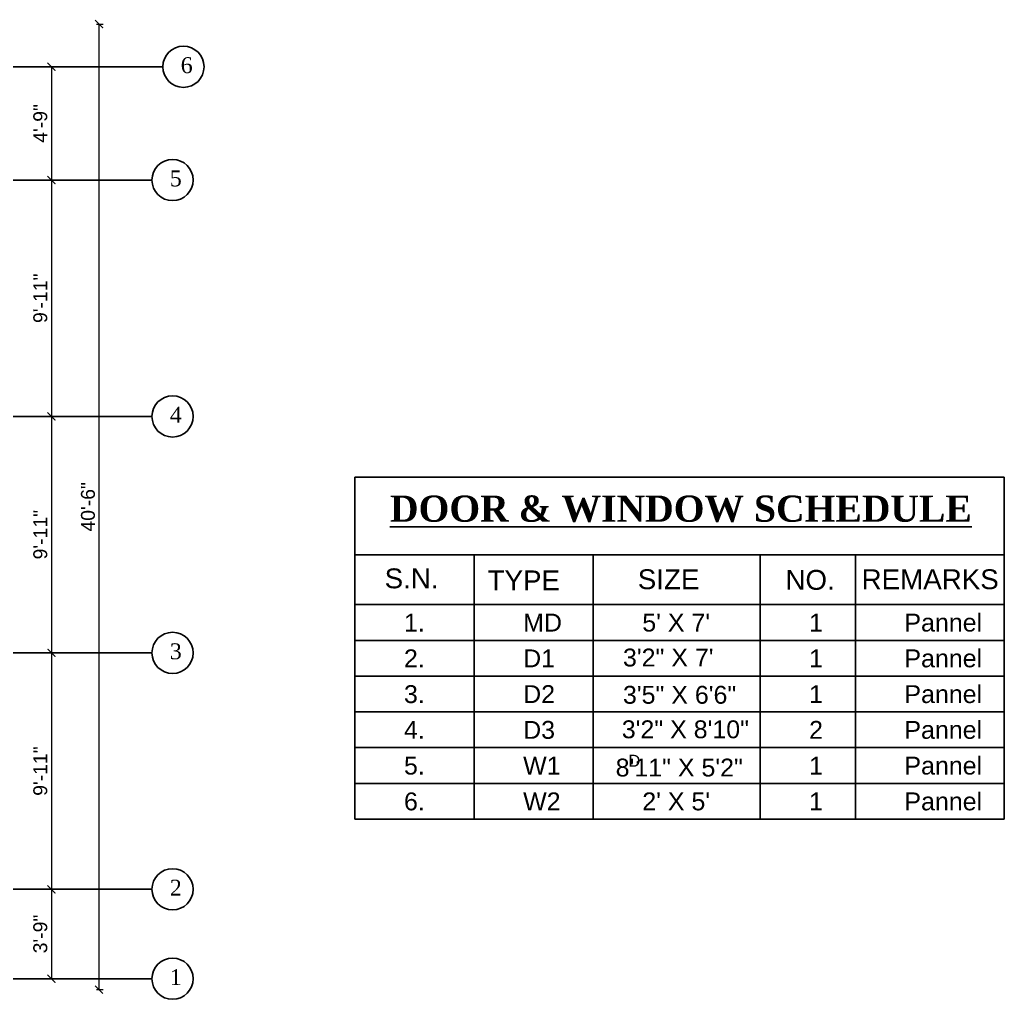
# Model space of a CAD drawing. Header units: inches. Extents: x -6800 to 96653, y -25814 to 17379.
# Drawn here: x 39944.4 to 40440.2, y 1888.5 to 2381.6 of the extents above; entities that cross this region are included whole.
import ezdxf

# ---------------------------------------------------------------- set-up
doc = ezdxf.new("R2010")
doc.units = ezdxf.units.IN
doc.header["$MEASUREMENT"] = 0
doc.header["$PDMODE"] = 34
doc.linetypes.add('CENTER2', pattern=[28.575, 19.05, -3.175, 3.175, -3.175])
doc.layers.add('dimension', color=50, linetype='Continuous', lineweight=20)
doc.layers.add('dimension @ 1', color=50, linetype='Continuous', lineweight=20)
doc.layers.add('grid', color=251, linetype='Continuous')
doc.styles.get("Standard").update_dxf_attribs({"font": 'arial.ttf'})
doc.dimstyles.get("Standard").update_dxf_attribs({"dimtxt": 7, "dimasz": 4, "dimexe": 2, "dimexo": 2, "dimgap": 2, "dimtad": 1, "dimdec": 0, "dimzin": 0, "dimdsep": 46, "dimlunit": 4, "dimtxsty": 'Standard', "dimblk": 'ARCHTICK', "dimcen": 0.25, "dimclrd": 256, "dimclre": 256, "dimclrt": 256, "dimadec": 0, "dimazin": 0, "dimtfac": 1, "dimtdec": 0, "dimtofl": 0, "dimtmove": 0, "dimatfit": 3, "dimfxl": 1, "dimfxlon": 1, "dimtolj": 1, "dimtzin": 0, "dimlwd": -1, "dimlwe": -1, "dimarcsym": 1})

# ---------------------------------------------------------------- blocks, each defined once
blk = doc.blocks.new('_ArchTick')
at = {"color": 0, "linetype": 'ByBlock', "const_width": 0.15}
blk.add_lwpolyline([(-0.5, -0.5), (0.5, 0.5)], dxfattribs=at)
blk = doc.blocks.new('*D518')
at = {"layer": 'Defpoints', "color": 0, "transparency": 16777216}
for p in [(39960.37, 2357.86), (39960.37, 2300.86), (39960.37, 2300.86)]:
    blk.add_point(p, dxfattribs=at)
at = {"layer": 'dimension', "transparency": 16777216}
for p, q in [((39960.37, 2357.86), (39962.37, 2357.86)), ((39960.37, 2357.86), (39960.37, 2300.86)), ((39960.37, 2300.86), (39962.37, 2300.86))]:
    blk.add_line(p, q, dxfattribs=at)
at = {"layer": 'dimension', "transparency": 16777216, "xscale": 4, "yscale": 4, "zscale": 4}
for p, rotation in [((39960.37, 2357.86), 90), ((39960.37, 2300.86), 270)]:
    blk.add_blockref('_ArchTick', p, dxfattribs=dict(at, rotation=rotation))
at = {"layer": 'dimension', "transparency": 16777216, "insert": (39954.8, 2329.36), "char_height": 7, "attachment_point": 5, "rotation": 90}
blk.add_mtext('\\A1;4\'-9"', dxfattribs=at)
blk = doc.blocks.new('*D517')
at = {"layer": 'Defpoints', "color": 0, "transparency": 16777216}
for p in [(39960.37, 2300.86), (39960.37, 2181.86), (39960.37, 2181.86)]:
    blk.add_point(p, dxfattribs=at)
at = {"layer": 'dimension', "transparency": 16777216}
for p, q in [((39960.37, 2300.86), (39962.37, 2300.86)), ((39960.37, 2300.86), (39960.37, 2181.86)), ((39960.37, 2181.86), (39962.37, 2181.86))]:
    blk.add_line(p, q, dxfattribs=at)
at = {"layer": 'dimension', "transparency": 16777216, "xscale": 4, "yscale": 4, "zscale": 4}
for p, rotation in [((39960.37, 2300.86), 90), ((39960.37, 2181.86), 270)]:
    blk.add_blockref('_ArchTick', p, dxfattribs=dict(at, rotation=rotation))
at = {"layer": 'dimension', "transparency": 16777216, "insert": (39954.8, 2241.36), "char_height": 7, "attachment_point": 5, "rotation": 90}
blk.add_mtext('\\A1;9\'-11"', dxfattribs=at)
blk = doc.blocks.new('*D516')
at = {"layer": 'Defpoints', "color": 0, "transparency": 16777216}
for p in [(39960.37, 2181.86), (39960.37, 2062.86), (39960.37, 2062.86)]:
    blk.add_point(p, dxfattribs=at)
at = {"layer": 'dimension', "transparency": 16777216}
for p, q in [((39960.37, 2181.86), (39962.37, 2181.86)), ((39960.37, 2181.86), (39960.37, 2062.86)), ((39960.37, 2062.86), (39962.37, 2062.86))]:
    blk.add_line(p, q, dxfattribs=at)
at = {"layer": 'dimension', "transparency": 16777216, "xscale": 4, "yscale": 4, "zscale": 4}
for p, rotation in [((39960.37, 2181.86), 90), ((39960.37, 2062.86), 270)]:
    blk.add_blockref('_ArchTick', p, dxfattribs=dict(at, rotation=rotation))
at = {"layer": 'dimension', "transparency": 16777216, "insert": (39954.8, 2122.36), "char_height": 7, "attachment_point": 5, "rotation": 90}
blk.add_mtext('\\A1;9\'-11"', dxfattribs=at)
blk = doc.blocks.new('*D515')
at = {"layer": 'Defpoints', "color": 0, "transparency": 16777216}
for p in [(39960.37, 2062.86), (39960.37, 1943.86), (39960.37, 1943.86)]:
    blk.add_point(p, dxfattribs=at)
at = {"layer": 'dimension', "transparency": 16777216}
for p, q in [((39960.37, 2062.86), (39962.37, 2062.86)), ((39960.37, 2062.86), (39960.37, 1943.86)), ((39960.37, 1943.86), (39962.37, 1943.86))]:
    blk.add_line(p, q, dxfattribs=at)
at = {"layer": 'dimension', "transparency": 16777216, "xscale": 4, "yscale": 4, "zscale": 4}
for p, rotation in [((39960.37, 2062.86), 90), ((39960.37, 1943.86), 270)]:
    blk.add_blockref('_ArchTick', p, dxfattribs=dict(at, rotation=rotation))
at = {"layer": 'dimension', "transparency": 16777216, "insert": (39954.8, 2003.36), "char_height": 7, "attachment_point": 5, "rotation": 90}
blk.add_mtext('\\A1;9\'-11"', dxfattribs=at)
blk = doc.blocks.new('*D514')
at = {"layer": 'Defpoints', "color": 0, "transparency": 16777216}
for p in [(39960.37, 1943.86), (39960.37, 1898.86), (39960.37, 1898.86)]:
    blk.add_point(p, dxfattribs=at)
at = {"layer": 'dimension', "transparency": 16777216}
for p, q in [((39960.37, 1943.86), (39962.37, 1943.86)), ((39960.37, 1943.86), (39960.37, 1898.86)), ((39960.37, 1898.86), (39962.37, 1898.86))]:
    blk.add_line(p, q, dxfattribs=at)
at = {"layer": 'dimension', "transparency": 16777216, "xscale": 4, "yscale": 4, "zscale": 4}
for p, rotation in [((39960.37, 1943.86), 90), ((39960.37, 1898.86), 270)]:
    blk.add_blockref('_ArchTick', p, dxfattribs=dict(at, rotation=rotation))
at = {"layer": 'dimension', "transparency": 16777216, "insert": (39954.8, 1921.36), "char_height": 7, "attachment_point": 5, "rotation": 90}
blk.add_mtext('\\A1;3\'-9"', dxfattribs=at)
blk = doc.blocks.new('*D513')
at = {"layer": 'Defpoints', "color": 0, "transparency": 16777216}
for p in [(39257.44, 2379.36), (39984.37, 2379.36), (39257.44, 1893.36)]:
    blk.add_point(p, dxfattribs=at)
at = {"layer": 'dimension', "transparency": 16777216}
for p, q in [((39983.12, 2379.36), (39986.37, 2379.36)), ((39984.37, 1893.36), (39984.37, 2379.36)), ((39983.12, 1893.36), (39986.37, 1893.36))]:
    blk.add_line(p, q, dxfattribs=at)
at = {"layer": 'dimension', "transparency": 16777216, "xscale": 4, "yscale": 4, "zscale": 4}
for p, rotation in [((39984.37, 2379.36), 90), ((39984.37, 1893.36), 270)]:
    blk.add_blockref('_ArchTick', p, dxfattribs=dict(at, rotation=rotation))
at = {"layer": 'dimension', "transparency": 16777216, "insert": (39978.8, 2136.36), "char_height": 7, "attachment_point": 5, "rotation": 90}
blk.add_mtext('\\A1;40\'-6"', dxfattribs=at)

msp = doc.modelspace()

# ---------------------------------------------------------------- linework, layer by layer
at = {"transparency": 33554687}
for p, q in [((40113.2, 2151.28), (40440.22, 2151.28)), ((40113.2, 2151.28), (40113.2, 1979.17)), ((40440.22, 2151.28), (40440.22, 1979.17)), ((40113.2, 2112.28), (40440.22, 2112.28)), ((40173.2, 2112.28), (40173.2, 1979.17)), ((40233.2, 2112.28), (40233.2, 1979.17)), ((40317.2, 2112.28), (40317.2, 1979.17)), ((40365.2, 2112.28), (40365.2, 1979.17)), ((40113.2, 2087.28), (40440.22, 2087.28)), ((40113.2, 2069.17), (40440.22, 2069.17)), ((40113.2, 2051.17), (40440.22, 2051.17)), ((40113.2, 2033.17), (40440.22, 2033.17)), ((40113.2, 2015.17), (40440.22, 2015.17)), ((40113.2, 1997.17), (40440.22, 1997.17)), ((40113.2, 1979.17), (40440.22, 1979.17))]:
    msp.add_line(p, q, dxfattribs=at)
at = {"layer": 'grid', "linetype": 'CENTER2', "ltscale": 100, "transparency": 33554687}
for p, q in [((40016.49, 2357.86), (39071.63, 2357.86)), ((40010.99, 2300.86), (39066.13, 2300.86)), ((40010.99, 2181.86), (39066.13, 2181.86)), ((40010.99, 2062.86), (39066.13, 2062.86)), ((40010.99, 1943.86), (39066.13, 1943.86)), ((40010.99, 1898.86), (39066.13, 1898.86))]:
    msp.add_line(p, q, dxfattribs=at)
at = {"layer": 'grid', "ltscale": 10, "transparency": 33554687}
for centre in [(40026.86, 2357.86), (40021.36, 2300.86), (40021.36, 2181.86), (40021.36, 2062.86), (40021.36, 1943.86), (40021.36, 1898.86)]:
    msp.add_circle(centre, 10.37, dxfattribs=at)

# ---------------------------------------------------------------- texts
at = {"transparency": 33554687, "attachment_point": 1}
for s, width, insert, char_height in [('{\\fTimes New Roman|b1|i0|c0|p18;\\LDOOR & WINDOW SCHEDULE}', 741.1261, (40130.86, 2142.07), 13.2), ('S.N.', 45.0325, (40128.17, 2105.37), 10), ('TYPE', 45.0325, (40180, 2104.34), 10), ('SIZE', 45.0325, (40255.64, 2104.93), 10), ('NO.', 45.0325, (40329.99, 2104.62), 10), ('REMARKS', 45.0325, (40368.34, 2104.93), 10), ('1.', 60, (40137.91, 2082.61), 9), ('MD', 60, (40197.91, 2082.61), 9), ("5' X 7'", 60, (40257.91, 2082.61), 9), ('1', 60, (40341.91, 2082.61), 9), ('Pannel', 60, (40389.91, 2082.61), 9), ('2.', 60, (40137.91, 2064.61), 9), ('D1', 60, (40197.91, 2064.61), 9), ('3\'2" X 7\'', 60, (40248.19, 2065.03), 9), ('1', 60, (40341.91, 2064.61), 9), ('Pannel', 60, (40389.91, 2064.61), 9), ('3.', 60, (40137.91, 2046.61), 9), ('D2', 60, (40197.91, 2046.61), 9), ('3\'5" X 6\'6"', 60, (40248.18, 2046.27), 9), ('1', 60, (40341.91, 2046.61), 9), ('Pannel', 60, (40389.91, 2046.61), 9), ('4.', 60, (40137.91, 2028.61), 9), ('D3', 60, (40197.91, 2028.61), 9), ('3\'2" X 8\'10"', 68.2497, (40247.59, 2028.89), 9), ('2', 60, (40341.91, 2028.61), 9), ('Pannel', 60, (40389.91, 2028.61), 9), ('5.', 60, (40137.91, 2010.61), 9), ('W1', 60, (40197.91, 2010.61), 9), ('8\'11" X 5\'2"', 69.3265, (40244.51, 2009.64), 9), ('1', 60, (40341.91, 2010.61), 9), ('Pannel', 60, (40389.91, 2010.61), 9), ('6.', 60, (40137.91, 1992.61), 9), ('W2', 60, (40197.91, 1992.61), 9), ("2' X 5'", 60, (40257.91, 1992.61), 9), ('1', 60, (40341.91, 1992.61), 9), ('Pannel', 60, (40389.91, 1992.61), 9)]:
    msp.add_mtext_dynamic_manual_height_columns(s, width=width, gutter_width=1, heights=[0], dxfattribs=dict(at, insert=insert, char_height=char_height))
at = {"layer": 'grid', "ltscale": 10, "transparency": 33554687, "char_height": 8, "attachment_point": 1}
for s, insert in [('{\\fTimes New Roman|b0|i0|c0|p18;6}', (40025.48, 2362.68)), ('{\\fTimes New Roman|b0|i0|c0|p18;5}', (40019.98, 2305.68)), ('{\\fTimes New Roman|b0|i0|c0|p18;4}', (40019.98, 2186.68)), ('{\\fTimes New Roman|b0|i0|c0|p18;3}', (40019.98, 2067.68)), ('{\\fTimes New Roman|b0|i0|c0|p18;2}', (40019.98, 1948.68)), ('{\\fTimes New Roman|b0|i0|c0|p18;1}', (40019.98, 1903.68))]:
    msp.add_mtext_dynamic_manual_height_columns(s, width=30.4497, gutter_width=1, heights=[0], dxfattribs=dict(at, insert=insert))
at = {"layer": 'grid', "ltscale": 10, "transparency": 33554687, "insert": (40253.91, 2008.57), "char_height": 6, "width": 61.2715, "attachment_point": 5}
msp.add_mtext('D', dxfattribs=at)

# ---------------------------------------------------------------- dimensions: what is measured, and where the dimension line sits
at = {"layer": 'dimension @ 1', "transparency": 33554651}
for base, p1, p2, picture, middle in [((39984.37, 2379.36), (39257.44, 1893.36), (39257.44, 2379.36), '*D513', (39978.8, 2136.36)), ((39960.37, 2300.86), (39960.37, 2357.86), (39960.37, 2300.86), '*D518', (39954.8, 2329.36)), ((39960.37, 2181.86), (39960.37, 2300.86), (39960.37, 2181.86), '*D517', (39954.8, 2241.36)), ((39960.37, 2062.86), (39960.37, 2181.86), (39960.37, 2062.86), '*D516', (39954.8, 2122.36)), ((39960.37, 1943.86), (39960.37, 2062.86), (39960.37, 1943.86), '*D515', (39954.8, 2003.36)), ((39960.37, 1898.86), (39960.37, 1943.86), (39960.37, 1898.86), '*D514', (39954.8, 1921.36))]:
    dim = msp.add_linear_dim(base=base, p1=p1, p2=p2, angle=90, dimstyle='Standard', override={"dimscale": 1, "dimtix": 1, "dimtofl": 0, "dimtmove": 1, "dimatfit": 0, "dimfxl": 1.25}, dxfattribs=at)
    dim.commit()
    dim.dimension.update_dxf_attribs({"geometry": picture, "text_midpoint": middle})

doc.saveas('drawing.dxf')
